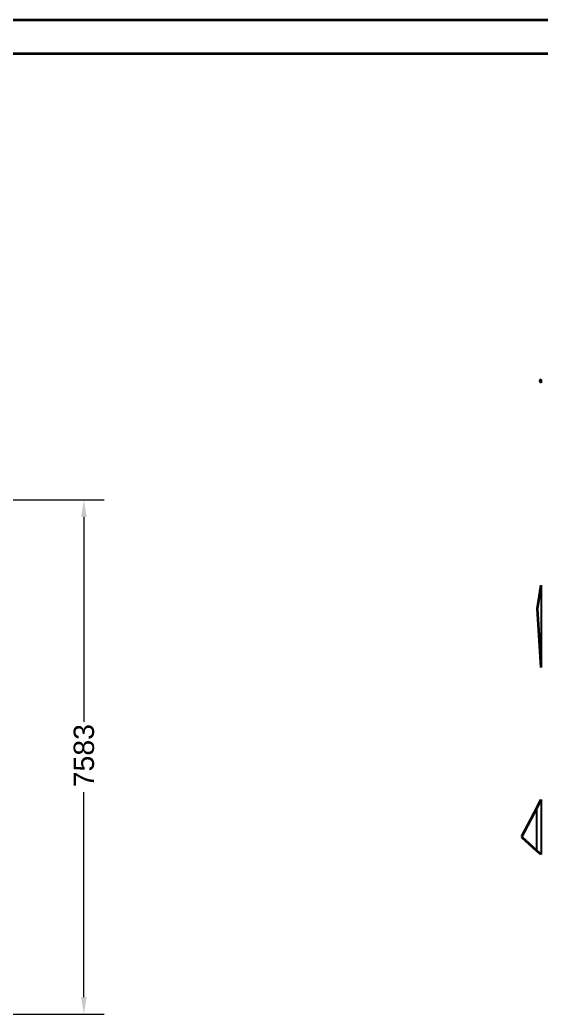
# Model space of a CAD drawing. Header units: millimetres. Extents: x 0 to 100323, y 0 to 59400.
# Drawn here: x 46961 to 54651, y 44741 to 59400 of the extents above; entities that cross this region are included whole.
import ezdxf

# ---------------------------------------------------------------- set-up
doc = ezdxf.new("R2010")
doc.units = ezdxf.units.MM
doc.header["$LTSCALE"] = 100
doc.layers.get('0').update_dxf_attribs({"lineweight": 18})
for name, color, linetype, lineweight in [('Border', 7, 'Continuous', 35), ('Break Line', 7, 'Continuous', 35), ('Dimension', 7, 'Continuous', 18), ('Visible', 7, 'Continuous', 25)]:
    doc.layers.add(name, color=color, linetype=linetype, lineweight=lineweight)
doc.styles.add('Title', font='arial.ttf')
doc.dimstyles.new('Default - Method 2b', dxfattribs={"dimscale": 100, "dimtxt": 3, "dimasz": 2.5, "dimexe": 3, "dimexo": 0.5, "dimgap": 0.7, "dimtad": 0, "dimtoh": 1, "dimdec": 0, "dimrnd": 1e-08, "dimtxsty": 'Title', "dimcen": 0.09, "dimdle": 10, "dimclrd": 256, "dimclre": 256, "dimclrt": 7, "dimadec": 0, "dimazin": 2, "dimtfac": 0.833333, "dimtdec": 1, "dimtmove": 0, "dimatfit": 3, "dimfxl": 1, "dimtolj": 1, "dimlwd": -1, "dimlwe": -1, "dimarcsym": 0})

# ---------------------------------------------------------------- blocks, each defined once
blk = doc.blocks.new('Borders Bigadan Border')
at = {"layer": 'Border'}
for p, q in [((0, 594), (841, 594)), ((836, 589), (20, 589))]:
    blk.add_line(p, q, dxfattribs=at)
blk = doc.blocks.new('*D43')
at = {"layer": 'Defpoints', "color": 0, "transparency": 16777216}
for p in [(45639, 52324), (47905, 52324), (29571, 44741)]:
    blk.add_point(p, dxfattribs=at)
at = {"layer": 'Dimension', "transparency": 16777216}
for p, q in [((45689, 52324), (48205, 52324)), ((47905, 52074), (47905, 49049)), ((47905, 44991), (47905, 48015)), ((29621, 44741), (48205, 44741))]:
    blk.add_line(p, q, dxfattribs=at)
for points in [[(47864, 52074), (47947, 52074), (47905, 52324)], [(47864, 44991), (47947, 44991), (47905, 44741)]]:
    blk.add_solid(points, dxfattribs=at)
at = {"layer": 'Dimension', "color": 7, "transparency": 16777216, "insert": (48059, 48085), "char_height": 300, "attachment_point": 7, "rotation": 90, "style": 'Title'}
blk.add_mtext('\\A1;7583', dxfattribs=at)

msp = doc.modelspace()

# ---------------------------------------------------------------- linework, layer by layer
at = {"layer": 'Break Line'}
for p, q in [((54627.3, 54088.8), (54650.7, 54096.1)), ((54650.7, 54049.8), (54627.3, 54088.8)), ((54598.5, 50720.7), (54650.7, 51064.2)), ((54650.7, 49849.6), (54598.5, 50720.7)), ((54587.9, 47784.5), (54650.7, 47902.9)), ((54587.9, 47784.5), (54358.9, 47352.6)), ((54358.9, 47352.6), (54587.9, 47148.2)), ((54650.7, 47092.1), (54587.9, 47148.2))]:
    msp.add_line(p, q, dxfattribs=at)
at = {"layer": 'Visible'}
for p, q in [((54650.7, 54096.1), (54650.7, 54049.8)), ((54650.7, 51064.2), (54650.7, 49849.6)), ((54650.7, 47902.9), (54650.7, 47092.1)), ((54587.9, 47148.2), (54587.9, 47784.5))]:
    msp.add_line(p, q, dxfattribs=at)

# ---------------------------------------------------------------- block references
at = {"xscale": 100, "yscale": 100, "zscale": 100}
msp.add_blockref('Borders Bigadan Border', (0, 0), dxfattribs=at)

# ---------------------------------------------------------------- dimensions: what is measured, and where the dimension line sits
at = {"layer": 'Dimension'}
dim = msp.add_linear_dim(base=(47905.4, 52323.5), p1=(29571.2, 44740.5), p2=(45638.8, 52323.5), angle=270, dimstyle='Default - Method 2b', override={"dimgap": 0.7, "dimtoh": 0, "dimdec": 0, "dimtol": 0, "dimlim": 0, "dimtp": 0, "dimtm": 0, "dimtdec": 1, "dimtofl": 0, "dimatfit": 1}, dxfattribs=at)
dim.commit()
dim.dimension.update_dxf_attribs({"geometry": '*D43', "text_midpoint": (47905.4, 48532), "dimtype": 160})

doc.saveas('drawing.dxf')
